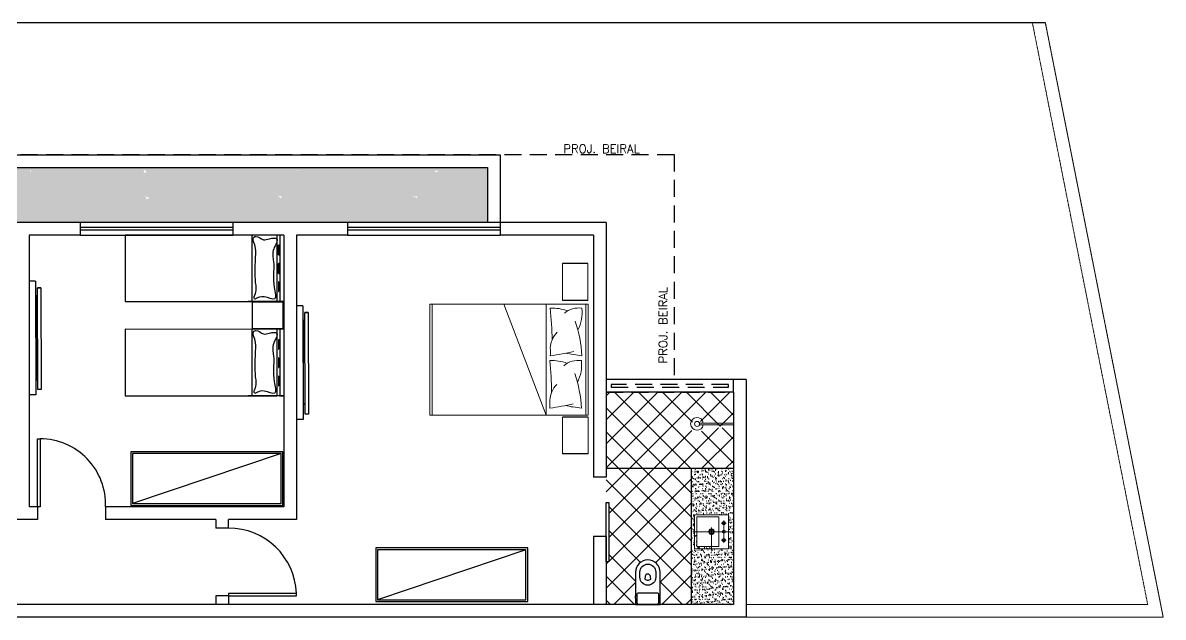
# Model space of a CAD drawing. Header units: inches. Extents: x 580771 to 672494, y 7715997 to 7829530.
# Drawn here: x 663708 to 665051, y 7725314 to 7726014 of the extents above; entities that cross this region are included whole.
import ezdxf

# ---------------------------------------------------------------- set-up
doc = ezdxf.new("R2010")
doc.units = ezdxf.units.IN
doc.header["$MEASUREMENT"] = 0
for name, pattern in [('AXES', [0.54, 0.3, -0.08, 0.08, -0.08]), ('CACHE', [0.24, 0.12, -0.12]), ('CONTINU', [0]), ('DASHDOTX2', [2, 1, -0.5, 0, -0.5]), ('DASHED2', [0.375, 0.25, -0.125])]:
    doc.linetypes.add(name, pattern=pattern)
for name, color, linetype in [('01', 1, 'Continuous'), ('1-ARQ-2', 2, 'Continuous'), ('1-ARQ-A', 1, 'Continuous'), ('ACESSORIOS', 2, 'Continuous'), ('Block1', 1, 'Continuous'), ('Block2', 2, 'Continuous'), ('Hachuria - Moveis', 1, 'Continuous'), ('Layer1', 1, 'Continuous'), ('NIVEL', 2, 'Continuous'), ('P01', 1, 'Continuous'), ('P02', 2, 'Continuous'), ('parede', 6, 'Continuous'), ('PAVTO1-ESCADA', 1, 'Continuous'), ('Piso', 55, 'Continuous'), ('PN010', 1, 'Continuous')]:
    doc.layers.add(name, color=color, linetype=linetype)
for name, color, linetype, lineweight in [('ARQ-01', 1, 'Continuous', 13), ('ARQ-02', 2, 'Continuous', 20), ('MOBILIÁRIO-02', 2, 'Continuous', 20), ('Moveis', 1, 'Continuous', 9), ('MURO', 3, 'Continuous', 0)]:
    doc.layers.add(name, color=color, linetype=linetype, lineweight=lineweight)
doc.layers.get('01').off()
doc.styles.add('ROMANS', font='romans', dxfattribs={"height": 0.2})

# ---------------------------------------------------------------- blocks, each defined once
blk = doc.blocks.new('Vaso002c')
at = {"layer": 'Block1'}
for p, q in [((12.4, -18.5), (12.4, -16)), ((15.9, -18.5), (15.9, -16))]:
    blk.add_line(p, q, dxfattribs=at)
blk.add_lwpolyline([(3, -14, 0.324141), (5, -16), (19, -16, 0.333333), (20.5, -14.5), (20.5, 0), (20.5, 14.5, 0.333333), (19, 16), (5, 16, 0.324141), (3, 14, 0.324141)], format="xyb", dxfattribs=at)
for points in [[(63.2, 0, 0.418677), (51.5, 11.8), (43.6, 11.8, 0.411784), (31.7, 0, 0.411784), (43.6, -11.8), (51.5, -11.8, 0.418677)], [(48.5, 0, -0.428571), (44.8, -4), (40.8, -4.3, -0.16754), (39.3, 0, -0.16754), (40.8, 4.3), (44.8, 4, -0.428571)]]:
    blk.add_lwpolyline(points, format="xyb", close=True, dxfattribs=at)
at = {"layer": 'Block2'}
blk.add_lwpolyline([(3, 18.2, -0.329256), (3.4, 18.5), (51.1, 18.5, -0.412623), (69.5, 0, -0.412623), (51.1, -18.5), (15.9, -18.5), (15.9, -18.9), (12.4, -18.9), (12.4, -18.5), (3.4, -18.5, -0.329256), (3, -18.2), (3, -17.3), (3, 0), (3, 17.3)], format="xyb", close=True, dxfattribs=at)
blk = doc.blocks.new('adfADS')
at = {"layer": 'ARQ-02'}
for p, q in [((4240.8, -35963.7), (4281, -35963.7)), ((4240.8, -35965.7), (4281, -35965.7))]:
    blk.add_line(p, q, dxfattribs=at)
blk.add_circle((4283.8, -35964.7), 3, dxfattribs=at)
blk.add_arc((4283.8, -35964.7), 7.5, 187.6623, 172.3377, dxfattribs=at)
blk = doc.blocks.new('7408317_p')
at = {"linetype": 'Continuous'}
for p, q in [((-0.198, 0.201), (-0.2, 0.199)), ((0.198, 0.201), (0.2, 0.199)), ((-0.2, -0.198), (-0.198, -0.199)), ((0.2, -0.198), (0.198, -0.199))]:
    blk.add_line(p, q, dxfattribs=at)
at = {"linetype": 'CONTINU'}
for points in [[(-0.2, -0.198), (-0.2, 0.199)], [(-0.198, 0.201), (0.198, 0.201)], [(0.2, -0.198), (0.2, 0.199)], [(-0.175, -0.169), (-0.175, 0.082)], [(-0.17, 0.088), (0.17, 0.088)], [(0.175, -0.17), (0.175, 0.082)], [(-0.198, -0.199), (0.198, -0.199)], [(-0.17, -0.174), (0.171, -0.174)]]:
    blk.add_lwpolyline(points, dxfattribs=at)
at = {"linetype": 'AXES'}
for points in [[(-0.13, 0.144), (0.13, 0.144)], [(-0.1, 0.113), (-0.1, 0.173)], [(0, -0.032), (0, 0.223)], [(0, -0.216), (0, 0.216)], [(0.1, 0.113), (0.1, 0.173)], [(-0.051, 0), (0.212, 0)]]:
    blk.add_lwpolyline(points, dxfattribs=at)
at = {"linetype": 'CACHE'}
for points in [[(-0.1, 0.162, 1.00004), (-0.1, 0.127)], [(-0.1, 0.127, 1.000058), (-0.1, 0.162)], [(0.1, 0.162, 1.000022), (0.1, 0.127)], [(0.1, 0.127, 1.000056), (0.1, 0.162)]]:
    blk.add_lwpolyline(points, format="xyb", dxfattribs=at)
at = {"linetype": 'CONTINU'}
for points in [[(0, 0.162, 1.00026), (0, 0.127)], [(0, 0.127, 1.000277), (0, 0.162)], [(-0.17, 0.088, 0.414587), (-0.175, 0.082)], [(0, 0.033, 1.000349), (0, -0.032)], [(0, 0.023, 1.000759), (0, -0.022)], [(0, -0.032, 1.000654), (0, 0.033)], [(0, -0.022, 1.000698), (0, 0.023)], [(0.175, 0.082, 0.414612), (0.17, 0.088)], [(-0.174, -0.173, -0.197042), (-0.175, -0.169)], [(-0.175, -0.169, 0.414578), (-0.17, -0.174)], [(-0.17, -0.174, -0.19704), (-0.174, -0.173)], [(0.171, -0.174, 0.413833), (0.175, -0.17)]]:
    blk.add_lwpolyline(points, format="xyb", dxfattribs=at)
blk = doc.blocks.new('CAMA')
at = {"layer": 'Moveis'}
for p, q in [((-2487.4, 2453.9), (-2487.4, 2313.9)), ((-2287.4, 2453.9), (-2487.4, 2453.9)), ((-2484.4, 2453.9), (-2484.4, 2313.9)), ((-2340.4, 2313.9), (-2393.7, 2453.9)), ((-2340.4, 2313.9), (-2340.4, 2453.9)), ((-2290.4, 2313.9), (-2290.4, 2453.9)), ((-2287.4, 2313.9), (-2287.4, 2453.9)), ((-2487.4, 2313.9), (-2287.4, 2313.9))]:
    blk.add_line(p, q, dxfattribs=at)
for centre, radius, start, end in [((-2331.9, 2398.3), 50.5, 68.2853, 93.747), ((-2821.4, 2399.3), 488.7, 1.0964, 5.7926), ((-2299.4, 2422), 27, 81.0312, 131.4131), ((-2344.6, 2443.6), 49.7, 333.2123, 5.8776), ((-2450.9, 2381.1), 155.9, 2.7909, 19.1403), ((-2302.5, 2396.1), 32.8, 136.7518, 175.557), ((-2391.1, 2393.7), 56.1, 354.8889, 5.1111), ((-2381.3, 2729.6), 344, 277.7073, 282.7264), ((-2244.6, 2787.5), 402, 259.7822, 262.7656), ((-2332.5, 2332.2), 50.5, 68.2853, 93.747), ((-2822, 2333.3), 488.7, 1.0964, 5.7926), ((-2300, 2355.9), 27, 81.0312, 131.4131), ((-2345.2, 2377.5), 49.7, 333.2123, 5.8776), ((-2451.5, 2315), 155.9, 2.7909, 19.1403), ((-2303.1, 2330), 32.8, 136.7518, 175.557), ((-2391.7, 2327.6), 56.1, 354.8889, 5.1111), ((-2381.9, 2663.5), 344, 277.7073, 282.7264), ((-2245.2, 2721.4), 402, 259.7822, 262.7656)]:
    blk.add_arc(centre, radius, start, end, dxfattribs=at)

msp = doc.modelspace()

# ---------------------------------------------------------------- hatches: boundary and pattern name
at = {"layer": 'ARQ-01'}
h = msp.add_hatch(dxfattribs=at)
h.set_pattern_fill('_USER', color=256, scale=20, angle=45, style=0, double=1, pattern_type=0)
h.set_pattern_definition([(45, (8687.788, -40571.66), (-14.142135624, 14.142135624), []), (135, (8687.788, -40571.66), (-14.142135624, -14.142135624), [])])
edge = h.paths.add_edge_path()
edge.add_line((664458.558, 7725367.357), (664458.558, 7725329.483))
edge.add_line((664458.558, 7725329.483), (664494.982, 7725329.483))
edge.add_line((664494.982, 7725329.483), (664494.982, 7725489.483))
edge.add_line((664494.982, 7725489.483), (664394.982, 7725489.483))
edge.add_line((664394.982, 7725489.483), (664394.982, 7725479.483))
edge.add_line((664394.982, 7725479.483), (664394.982, 7725449.483))
edge.add_line((664394.982, 7725449.483), (664397.982, 7725449.483))
edge.add_line((664397.982, 7725449.483), (664397.982, 7725379.483))
edge.add_line((664397.982, 7725379.483), (664394.982, 7725379.483))
edge.add_line((664394.982, 7725379.483), (664394.982, 7725329.483))
edge.add_line((664394.982, 7725329.483), (664429.425, 7725329.483))
edge.add_line((664429.425, 7725329.483), (664429.425, 7725336.924))
edge.add_line((664429.425, 7725336.924), (664429.11, 7725336.924))
edge.add_line((664429.11, 7725336.924), (664429.11, 7725339.68))
edge.add_line((664429.11, 7725339.68), (664429.425, 7725367.357))
edge.add_arc((664443.992, 7725367.278), 14.567, 90.000422, 179.689033, ccw=False)
edge.add_arc((664443.991, 7725367.278), 14.567, 0.310967, 89.999578, ccw=False)
edge = h.paths.add_edge_path()
edge.add_line((664544.982, 7725537.599), (664509.415, 7725537.599))
edge.add_arc((664501.982, 7725538.599), 7.5, 7.662256, 352.337744, ccw=False)
edge.add_line((664509.415, 7725539.599), (664544.982, 7725539.599))
edge.add_line((664544.982, 7725539.599), (664544.982, 7725579.483))
edge.add_line((664544.982, 7725579.483), (664394.982, 7725579.483))
edge.add_line((664394.982, 7725579.483), (664394.982, 7725489.483))
edge.add_line((664394.982, 7725489.483), (664544.982, 7725489.483))
edge.add_line((664544.982, 7725489.483), (664544.982, 7725537.599))
edge = h.paths.add_edge_path(flags=16)
edge.add_arc((664436.253, 7725564.18), 1.31, 0, 180)
edge.add_arc((664436.253, 7725564.18), 1.31, 180, 360)
h.paths.add_polyline_path([(664456.131, 7725447.199), (664461.172, 7725448.199), (664461.777, 7725449.839), (664457.106, 7725448.607)], flags=16)
h.paths.add_polyline_path([(664473.459, 7725413.719), (664474.689, 7725412.248), (664473.715, 7725417.397), (664471.746, 7725416.114)], flags=16)
h.paths.add_polyline_path([(664472.735, 7725550.295), (664471.655, 7725552.369), (664476.057, 7725555.605), (664467.834, 7725552.701)], flags=16)
h.paths.add_polyline_path([(664449.41, 7725550.364), (664448.629, 7725558.301), (664447.561, 7725554.564), (664443.61, 7725552.128)], flags=16)
at = {"layer": 'P01', "ltscale": 20}
h = msp.add_hatch(dxfattribs=at)
h.set_pattern_fill('AR-SAND', color=256, scale=10)
h.set_pattern_definition([(37.5, (8687.788, -40571.66), (-0.62993358, 19.26823769), [0, -15.2, 0, -17, 0, -16.25]), (7.5, (8687.788, -40571.66), (17.69776705, 28.22146065), [0, -8.2, 0, -13.7, 0, -5.25]), (327.5, (8675.488, -40571.66), (31.141418618, 0.056590535), [0, -5, 0, -18, 0, -23.5]), (317.5, (8675.488, -40571.66), (30.06126605, 8.77675565), [0, -2.5, 0, -11.8, 0, -13.5])])
h.paths.add_polyline_path([(664254.982, 7725844.173), (663094.982, 7725844.173), (663094.982, 7725779.483), (663229.982, 7725779.483), (663459.982, 7725779.483), (663639.982, 7725779.483), (663774.982, 7725779.483), (663954.982, 7725779.483), (664089.982, 7725779.483), (664254.982, 7725779.483)])
h.paths.add_polyline_path([(664171.034, 7725808.95), (664170.382, 7725807.431), (664173.098, 7725809.601), (664165.339, 7725811.019)], flags=16)
h.paths.add_polyline_path([(664010.162, 7725809.336), (664011.117, 7725807.853), (664013.025, 7725809.866), (664007.839, 7725811.019)], flags=16)
h.paths.add_polyline_path([(663853.175, 7725809.328), (663852.759, 7725806.624), (663856.82, 7725808.184), (663850.339, 7725811.019)], flags=16)
h.paths.add_polyline_path([(663694.134, 7725810.327), (663694.956, 7725808.496), (663696.03, 7725810.138), (663692.839, 7725811.019)], flags=16)
h.paths.add_polyline_path([(663536.166, 7725809.945), (663537.029, 7725808.836), (663538.202, 7725810.069), (663535.339, 7725811.019)], flags=16)
h.paths.add_polyline_path([(663413.025, 7725809.656), (663415.053, 7725808.788), (663414.28, 7725810.524), (663411.886, 7725811.019)], flags=16)
h.paths.add_polyline_path([(663300.538, 7725809.648), (663302.24, 7725809.175), (663302.524, 7725810.876), (663300.339, 7725811.019)], flags=16)
h.paths.add_polyline_path([(663230.605, 7725809.724), (663232.873, 7725808.966), (663232.309, 7725810.37), (663227.601, 7725811.194)], flags=16)
h.paths.add_polyline_path([(663140.339, 7725796.019), (663145.244, 7725796.925), (663142.905, 7725799.409), (663140.711, 7725799.263)], flags=16)
h.paths.add_polyline_path([(664194.582, 7725840.741), (664192.616, 7725838.121), (664197.752, 7725839.868), (664189.624, 7725841.673)], flags=16)
h.paths.add_polyline_path([(664031.191, 7725840.304), (664032.363, 7725839.173), (664031.594, 7725840.974), (664030.519, 7725840.706)], flags=16)
h.paths.add_polyline_path([(663851.073, 7725837.537), (663853.07, 7725838.377), (663852.44, 7725840.161), (663849.624, 7725841.673)], flags=16)
h.paths.add_polyline_path([(663715.93, 7725839.094), (663717.363, 7725839.173), (663717.156, 7725840.578), (663715.865, 7725840.965)], flags=16)
h.paths.add_polyline_path([(663538.583, 7725839.728), (663542.08, 7725838.667), (663542.017, 7725840.975), (663540.456, 7725840.414)], flags=16)
h.paths.add_polyline_path([(663401.172, 7725840.743), (663402.363, 7725839.173), (663402.634, 7725842.982), (663401.464, 7725842.398)], flags=16)
h.paths.add_polyline_path([(663301.051, 7725840.026), (663302.864, 7725838.882), (663302.578, 7725840.979), (663300.339, 7725841.673)], flags=16)
h.paths.add_polyline_path([(663242.55, 7725840.337), (663247.363, 7725839.173), (663244.036, 7725842.1), (663241.343, 7725842.1)], flags=16)
h.paths.add_polyline_path([(663139.713, 7725838.815), (663141.83, 7725840.102), (663143.302, 7725842.401), (663140.339, 7725841.673)], flags=16)
h.paths.add_polyline_path([(663105.876, 7725781.384), (663105.722, 7725783.364), (663102.612, 7725783.105), (663103.791, 7725782.199)], flags=16)
h.paths.add_polyline_path([(663105.183, 7725819.104), (663105.07, 7725821.983), (663100.457, 7725820.963), (663102.462, 7725819.39)], flags=16)
at = {"layer": 'PAVTO1-ESCADA'}
h = msp.add_hatch(dxfattribs=at)
h.set_pattern_fill('AR-SAND', color=256, scale=3, style=0)
h.set_pattern_definition([(37.5, (8687.788, -40571.6606), (-0.1889800743, 5.780471307), [0, -4.56, 0, -5.1, 0, -4.875]), (7.5, (8687.788, -40571.6606), (5.309330116, 8.466438196), [0, -2.46, 0, -4.11, 0, -1.575]), (327.5, (8684.098, -40571.6606), (9.3424255853, 0.0169771606), [0, -1.5, 0, -5.4, 0, -7.05]), (317.5, (8684.098, -40571.6606), (9.018379814, 2.633026695), [0, -0.75, 0, -3.54, 0, -4.05])])
h.paths.add_polyline_path([(664544.982, 7725489.483), (664494.982, 7725489.483), (664494.982, 7725329.483), (664544.982, 7725329.483)])
edge = h.paths.add_edge_path(flags=0)
edge.add_line((664501.633, 7725398.106), (664501.633, 7725415.163))
edge.add_line((664501.633, 7725415.163), (664499.311, 7725415.163))
edge.add_line((664499.311, 7725415.163), (664499.311, 7725395.165))
edge.add_line((664499.311, 7725395.165), (664519.133, 7725395.165))
edge.add_line((664519.133, 7725395.165), (664519.133, 7725397.638))
edge.add_line((664519.133, 7725397.638), (664502.078, 7725397.661))
edge.add_arc((664502.078, 7725398.106), 0.445, 179.999998, 269.92551, ccw=False)
edge = h.paths.add_edge_path(flags=16)
edge.add_arc((664533.484, 7725405.162), 1.75, -180.005533, 0.000908, ccw=False)
edge.add_arc((664533.484, 7725405.162), 1.75, 89.99385, 179.998927, ccw=False)
edge.add_line((664533.484, 7725406.912), (664533.484, 7725413.411))
edge.add_arc((664533.484, 7725415.161), 1.75, 179.991534, 270.014588, ccw=False)
edge.add_line((664531.734, 7725415.162), (664522.384, 7725415.162))
edge.add_arc((664519.133, 7725415.16), 3.251, -180.031585, 0.031585, ccw=False)
edge.add_arc((664519.133, 7725415.163), 3.251, -0.02591, 180.02591, ccw=False)
edge.add_line((664522.384, 7725415.162), (664531.734, 7725415.162))
edge.add_arc((664533.484, 7725415.162), 1.75, 89.980868, 180.02225, ccw=False)
edge.add_line((664533.484, 7725416.912), (664533.484, 7725423.412))
edge.add_arc((664533.484, 7725425.162), 1.75, 179.994453, 270.001344, ccw=False)
edge.add_arc((664533.484, 7725425.162), 1.75, -0.004515, 180.000035, ccw=False)
edge.add_arc((664533.484, 7725425.162), 1.75, -89.998656, 0.001067, ccw=False)
edge.add_line((664533.484, 7725423.412), (664533.484, 7725416.912))
edge.add_arc((664533.484, 7725415.162), 1.75, -0.02225, 89.980868, ccw=False)
edge.add_line((664535.234, 7725415.162), (664539.134, 7725415.162))
edge.add_line((664539.134, 7725415.162), (664539.134, 7725434.988))
edge.add_line((664539.134, 7725434.988), (664539.044, 7725393.924))
edge.add_line((664539.044, 7725393.924), (664499.222, 7725393.924))
edge.add_line((664499.222, 7725393.924), (664499.133, 7725434.988))
edge.add_line((664499.133, 7725434.988), (664499.311, 7725435.166))
edge.add_line((664499.311, 7725435.166), (664539.134, 7725435.166))
edge.add_line((664539.134, 7725435.166), (664539.134, 7725415.162))
edge.add_line((664539.134, 7725415.162), (664535.234, 7725415.162))
edge.add_arc((664533.484, 7725415.161), 1.75, -89.985412, 0.008466, ccw=False)
edge.add_line((664533.484, 7725413.411), (664533.484, 7725406.912))
edge.add_arc((664533.484, 7725405.162), 1.75, -0.003551, 89.99385, ccw=False)
edge = h.paths.add_edge_path(flags=16)
edge.add_arc((664519.133, 7725415.16), 2.225, -180.051419, 0.028551, ccw=False)
edge.add_arc((664519.133, 7725415.164), 2.225, -0.054932, 180.032063, ccw=False)
h.paths.add_polyline_path([(664509.386, 7725357.952), (664530.577, 7725357.952)], flags=16)

# ---------------------------------------------------------------- linework, layer by layer
for p, q in [((663728.91, 7725702.449), (663724.884, 7725702.44)), ((664043.91, 7725673.449), (664039.884, 7725673.44)), ((663729.186, 7725582.45), (663725.16, 7725582.441)), ((664044.185, 7725553.45), (664040.159, 7725553.44))]:
    msp.add_line(p, q)
at = {"layer": '1-ARQ-2'}
for p, q in [((663954.982, 7725773.483), (663774.982, 7725773.483)), ((664269.982, 7725773.483), (664089.982, 7725773.483)), ((663774.982, 7725770.483), (663954.982, 7725770.483)), ((664089.982, 7725770.483), (664269.982, 7725770.483))]:
    msp.add_line(p, q, dxfattribs=at)
msp.add_lwpolyline([(663724.982, 7725444.483), (663724.982, 7725524.483), (663727.982, 7725524.483), (663727.982, 7725444.483), (663724.982, 7725444.483)], dxfattribs=at)
at = {"layer": '1-ARQ-A'}
for p, q in [((663954.982, 7725779.483), (663774.982, 7725779.483)), ((664269.982, 7725779.483), (664089.982, 7725779.483)), ((663774.982, 7725764.483), (663954.982, 7725764.483)), ((664089.982, 7725764.483), (664269.982, 7725764.483))]:
    msp.add_line(p, q, dxfattribs=at)
for centre, radius, start in [((663727.982, 7725447.427), 77.056, 357.810619), ((663949.982, 7725339.425), 80.058, 2.189381)]:
    msp.add_arc(centre, radius, start, 90, dxfattribs=at)
at = {"layer": 'ACESSORIOS'}
for p, q in [((663722.535, 7725710.059), (663715.692, 7725710.091, 9825)), ((663722.535, 7725710.059), (663722.842, 7725576.483)), ((664037.535, 7725681.059), (664030.692, 7725681.091, 9825)), ((664037.535, 7725681.059), (664037.841, 7725547.483)), ((663722.842, 7725576.483), (663714.982, 7725576.483)), ((664037.841, 7725547.483), (664029.982, 7725547.483))]:
    msp.add_line(p, q, dxfattribs=at)
at = {"layer": 'Hachuria - Moveis'}
for p, q in [((663828.325, 7725764.507), (663828.315, 7725686.107)), ((664014.982, 7725764.483), (663828.325, 7725764.507)), ((663977.732, 7725686.088), (663977.74, 7725764.488)), ((664006.8, 7725764.485), (664006.8, 7725686.085)), ((664010.324, 7725764.484), (664010.324, 7725686.084)), ((664014.982, 7725764.484), (664014.982, 7725686.084)), ((664008.788, 7725741.052), (664008.788, 7725752.517)), ((664009.447, 7725741.052), (664009.447, 7725752.517)), ((664008.788, 7725719.396), (664008.788, 7725730.861)), ((664008.788, 7725719.396), (664009.447, 7725719.396)), ((664009.447, 7725719.396), (664009.447, 7725730.861)), ((664373.475, 7725730.86, 9825), (664343.475, 7725730.86, 9825)), ((664008.747, 7725709.361), (664008.747, 7725697.896)), ((664009.406, 7725709.361), (664009.406, 7725697.896)), ((663828.315, 7725686.107), (664006.8, 7725686.084)), ((664014.982, 7725686.084), (663972.982, 7725686.084)), ((664373.475, 7725687.545, 9825), (664343.475, 7725687.549, 9825)), ((663828.325, 7725653.507), (663828.315, 7725575.107)), ((664014.982, 7725653.483), (663828.325, 7725653.507)), ((663977.732, 7725575.088), (663977.74, 7725653.488)), ((664006.8, 7725653.484), (664006.8, 7725575.084)), ((664010.324, 7725653.484), (664010.324, 7725575.084)), ((664014.982, 7725653.483), (664014.982, 7725575.083)), ((664008.747, 7725641.673), (664008.747, 7725630.208)), ((664008.747, 7725641.673), (664009.406, 7725641.673)), ((664009.406, 7725641.673), (664009.406, 7725630.208)), ((664008.747, 7725620.017), (664008.747, 7725608.552)), ((664009.406, 7725620.017), (664009.406, 7725608.552)), ((664008.747, 7725598.361), (664008.747, 7725586.896)), ((664009.406, 7725598.361), (664009.406, 7725586.896)), ((663828.315, 7725575.107), (664006.8, 7725575.084)), ((664014.982, 7725575.083), (663972.982, 7725575.083)), ((664010.324, 7725575.084), (664006.8, 7725575.084)), ((664010.324, 7725575.084), (664014.982, 7725575.083)), ((664373.598, 7725550.048), (664343.598, 7725550.048)), ((664373.598, 7725506.733), (664343.598, 7725506.737))]:
    msp.add_line(p, q, dxfattribs=at)
for points in [[(664009.447, 7725752.517), (664008.788, 7725752.517)], [(664008.788, 7725741.052), (664009.447, 7725741.052)], [(664009.447, 7725730.861), (664008.788, 7725730.861)], [(664009.406, 7725709.361), (664008.747, 7725709.361)], [(664008.747, 7725697.896), (664009.406, 7725697.896)], [(664008.747, 7725630.208), (664009.406, 7725630.208)], [(664009.406, 7725620.017), (664008.747, 7725620.017)], [(664008.747, 7725608.552), (664009.406, 7725608.552)], [(664009.406, 7725598.361), (664008.747, 7725598.361)], [(664008.747, 7725586.896), (664009.406, 7725586.896)]]:
    msp.add_lwpolyline(points, dxfattribs=at)
for points in [[(664014.314, 7725685.311), (663977.74, 7725685.311), (663977.74, 7725654.488), (664014.314, 7725654.488)], [(663834.811, 7725509.283), (663834.811, 7725446.083), (664013.877, 7725446.083), (664013.877, 7725509.283)], [(663836.917, 7725507.176), (663836.917, 7725448.189), (664011.771, 7725448.189), (664011.771, 7725507.176)], [(664123.486, 7725395.965), (664123.486, 7725332.765), (664302.553, 7725332.765), (664302.553, 7725395.965)], [(664125.593, 7725393.858), (664125.593, 7725334.871), (664300.446, 7725334.871), (664300.446, 7725393.858)]]:
    msp.add_lwpolyline(points, close=True, dxfattribs=at)
for points in [[(663980.773, 7725689.025), (663992.121, 7725691.859), (664004.32, 7725689.308), (664003.753, 7725702.913), (664002.901, 7725717.368), (664002.901, 7725733.241), (664003.185, 7725748.263), (664006.8, 7725760.168), (663998.363, 7725760.168), (663990.986, 7725759.034), (663982.191, 7725763.003), (663979.922, 7725762.152), (663980.773, 7725753.082), (663981.908, 7725738.626), (663981.34, 7725726.155), (663981.908, 7725708.582), (663981.057, 7725693.843), (663980.095, 7725690.049), (663980.773, 7725689.025)], [(663980.773, 7725578.024), (663992.121, 7725580.858), (664004.32, 7725578.307), (664003.753, 7725591.912), (664002.901, 7725606.368), (664002.901, 7725622.241), (664003.185, 7725637.263), (664006.8, 7725649.168), (663998.363, 7725649.168), (663990.986, 7725648.034), (663982.191, 7725652.002), (663979.922, 7725651.152), (663980.773, 7725642.081), (663981.908, 7725627.626), (663981.34, 7725615.155), (663981.908, 7725597.581), (663981.057, 7725582.842), (663980.095, 7725579.048), (663980.773, 7725578.024)]]:
    msp.add_spline(points, degree=3, dxfattribs=at)
at = {"layer": 'Layer1', "linetype": 'DASHED2', "ltscale": 80}
for p, q in [((662744.982, 7725859.483), (664474.982, 7725859.483)), ((664474.982, 7725859.483), (664474.982, 7725594.483))]:
    msp.add_line(p, q, dxfattribs=at)
for points in [[(664394.982, 7725594.483), (664394.982, 7725579.483), (664544.982, 7725579.483), (664544.982, 7725594.483)], [(664400.982, 7725588.483), (664400.982, 7725585.483), (664538.982, 7725585.483), (664538.982, 7725588.483)]]:
    msp.add_lwpolyline(points, close=True, dxfattribs=at)
at = {"layer": 'Moveis', "elevation": 9825}
msp.add_lwpolyline([(664373.475, 7725730.86), (664343.475, 7725730.86), (664343.475, 7725687.549), (664373.475, 7725687.549)], close=True, dxfattribs=at)
at = {"layer": 'Moveis'}
msp.add_lwpolyline([(664373.598, 7725550.048), (664343.598, 7725550.048), (664343.598, 7725506.737), (664373.598, 7725506.737)], close=True, dxfattribs=at)
at = {"layer": 'MURO', "color": 3, "linetype": 'DASHDOTX2', "ltscale": 0.5}
for p, q in [((665033.056, 7725329.483), (664897.197, 7726014.483)), ((664912.489, 7726014.483), (665051.323, 7725314.483)), ((665051.323, 7725314.483), (664912.489, 7726014.483)), ((665033.14, 7725329.483), (664559.982, 7725329.483)), ((664559.982, 7725329.483), (665033.056, 7725329.483)), ((665051.323, 7725314.483), (664559.982, 7725314.483)), ((664559.982, 7725314.483), (665051.323, 7725314.483))]:
    msp.add_line(p, q, dxfattribs=at)
at = {"layer": 'NIVEL'}
for points in [[(663079.982, 7725779.483), (663079.982, 7725859.173), (664269.982, 7725859.173), (664269.982, 7725779.483)], [(663094.982, 7725779.483), (663094.982, 7725844.173), (664254.982, 7725844.173), (664254.982, 7725779.483)]]:
    msp.add_lwpolyline(points, dxfattribs=at)
at = {"layer": 'P02'}
for p, q in [((664544.982, 7725489.483), (664394.982, 7725489.483)), ((664494.982, 7725489.483), (664494.982, 7725329.483))]:
    msp.add_line(p, q, dxfattribs=at)
for points in [[(664394.982, 7725449.483), (664397.982, 7725449.483), (664397.982, 7725379.483), (664394.982, 7725379.483), (664394.982, 7725449.483)], [(663949.982, 7725339.483), (664029.982, 7725339.483), (664029.982, 7725342.483), (663949.982, 7725342.483), (663949.982, 7725339.483)]]:
    msp.add_lwpolyline(points, dxfattribs=at)
at = {"layer": 'parede'}
for p, q in [((664912.489, 7726014.483), (660804.377, 7726014.483)), ((663774.982, 7725779.483), (663639.982, 7725779.483)), ((663774.982, 7725779.483), (663774.982, 7725764.483)), ((664089.982, 7725779.483), (663954.982, 7725779.483)), ((663954.982, 7725779.483), (663954.982, 7725764.483)), ((664089.982, 7725779.483), (664089.982, 7725764.483)), ((664394.982, 7725779.483), (664269.982, 7725779.483)), ((664269.982, 7725779.483), (664269.982, 7725764.483)), ((664394.982, 7725779.483), (664394.982, 7725594.483)), ((663774.982, 7725764.483), (663714.982, 7725764.483)), ((663714.982, 7725764.483), (663714.982, 7725444.483)), ((664014.982, 7725764.483), (663954.982, 7725764.483)), ((664014.982, 7725764.483), (664014.982, 7725444.483)), ((664089.982, 7725764.483), (664029.982, 7725764.483)), ((664029.982, 7725764.483), (664029.982, 7725429.483)), ((664379.982, 7725764.483), (664269.982, 7725764.483)), ((664379.982, 7725764.483), (664379.982, 7725479.483)), ((664559.982, 7725594.483), (664394.982, 7725594.483)), ((664559.982, 7725594.483), (664559.982, 7725314.483)), ((664544.982, 7725579.483), (664394.982, 7725579.483)), ((664394.982, 7725579.483), (664394.982, 7725479.483)), ((664544.982, 7725579.483), (664544.982, 7725329.483)), ((664394.982, 7725479.483), (664379.982, 7725479.483)), ((663724.982, 7725444.483), (663714.982, 7725444.483)), ((663724.982, 7725444.483), (663724.982, 7725429.483)), ((664014.982, 7725444.483), (663804.982, 7725444.483)), ((663804.982, 7725444.483), (663804.982, 7725429.483)), ((663724.982, 7725429.483), (663689.982, 7725429.483)), ((663934.982, 7725429.483), (663804.982, 7725429.483)), ((663934.982, 7725429.483), (663934.982, 7725419.483)), ((664029.982, 7725429.483), (663949.982, 7725429.483)), ((663949.982, 7725419.483), (663949.982, 7725429.483)), ((663949.982, 7725419.483), (663934.982, 7725419.483)), ((664394.982, 7725409.483), (664379.982, 7725409.483)), ((664379.982, 7725409.483), (664379.982, 7725329.483)), ((664394.982, 7725409.483), (664394.982, 7725329.483)), ((664544.982, 7725329.483), (661384.982, 7725329.483)), ((663949.982, 7725339.483), (663934.982, 7725339.483)), ((663934.982, 7725339.483), (663934.982, 7725329.483)), ((663949.982, 7725339.483), (663949.982, 7725329.483)), ((664559.982, 7725314.483), (661384.982, 7725314.483))]:
    msp.add_line(p, q, dxfattribs=at)
at = {"layer": 'Piso'}
for p, q in [((664011.771, 7725507.176), (663836.917, 7725448.189)), ((664300.446, 7725393.858), (664125.593, 7725334.871))]:
    msp.add_line(p, q, dxfattribs=at)
at = {"layer": 'PN010'}
for p, q in [((663723.252, 7725691.199), (663724.904, 7725693.918)), ((663723.473, 7725595.091), (663723.252, 7725691.199)), ((664038.252, 7725662.198), (664039.904, 7725664.918)), ((664038.473, 7725566.091), (664038.252, 7725662.198)), ((663725.135, 7725593.399), (663723.473, 7725595.091)), ((664040.134, 7725564.399), (664038.473, 7725566.091))]:
    msp.add_line(p, q, dxfattribs=at)
for points in [[(663729.186, 7725582.45), (663725.16, 7725582.441), (663724.884, 7725702.44), (663728.91, 7725702.449)], [(664044.185, 7725553.45), (664040.159, 7725553.44), (664039.884, 7725673.44), (664043.91, 7725673.449)]]:
    msp.add_lwpolyline(points, close=True, dxfattribs=at)

# ---------------------------------------------------------------- block references
at = {"layer": '01', "xscale": -0.7874015748038801, "yscale": 0.7874015748038801, "zscale": 0.7874015748038801, "rotation": 270}
msp.add_blockref('Vaso002c', (664443.992, 7725327.121), dxfattribs=at)
at = {"layer": 'MOBILIÁRIO-02', "xscale": 100, "yscale": 100, "zscale": 100, "rotation": 270}
msp.add_blockref('7408317_p', (664519.083, 7725415.162), dxfattribs=at)
at = {"layer": 'Moveis', "xscale": 0.9333333333333332, "yscale": 0.9333333333333332, "zscale": 0.9333333333333332}
msp.add_blockref('CAMA', (666508.532, 7723392.917), dxfattribs=at)
at = {"layer": 'P02', "rotation": 180}
msp.add_blockref('adfADS', (668785.794, 7689577.386), dxfattribs=at)

# ---------------------------------------------------------------- texts
at = {"layer": 'NIVEL', "color": 2, "linetype": 'Continuous', "style": 'ROMANS'}
msp.add_text('PROJ. BEIRAL', height=10, dxfattribs=at).set_placement((664344.512, 7725861.137))
msp.add_text('PROJ. BEIRAL', height=10, rotation=90, dxfattribs=at).set_placement((664466.981, 7725613.296))

doc.saveas('drawing.dxf')
